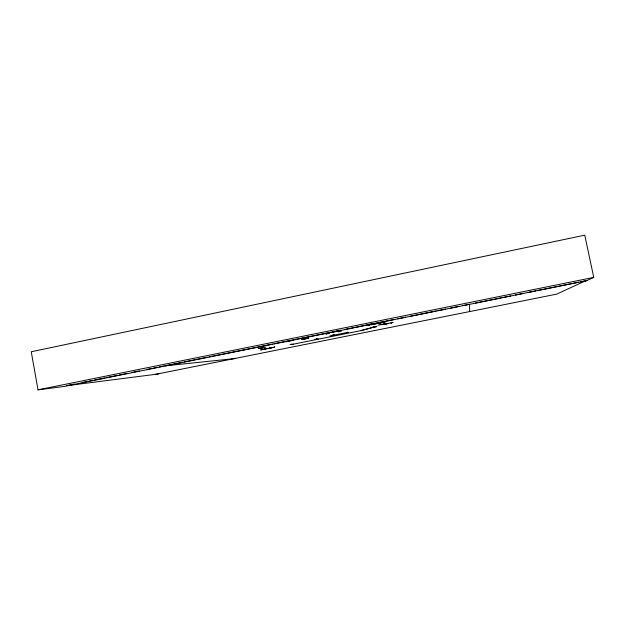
<?xml version="1.0" encoding="UTF-8"?>
<svg xmlns="http://www.w3.org/2000/svg" width="625" height="625" viewBox="0 0 625 625"><rect width="100%" height="100%" fill="white"/><g stroke="black" fill="none" stroke-linecap="round" stroke-linejoin="round"><path stroke-width="0.94" d="M314.586 339.516L318.453 338.898M258.375 348.602L262.586 347.867L258.375 348.57M260.805 349.883L267.914 348.477L263.891 349.172M326 333.938L329.273 333.195L326.055 333.977M330.883 332.484L333.594 332.055L331.164 332.438M387.82 323.367L385.797 323.969L388.047 323.484M387.625 323.43L383.133 324.273M378.031 323.25L371.031 324.734M291.203 344.398L290.195 344.477L291.461 344.297M347.312 332.336L347.82 332.352M368.758 324.789L369.461 324.828M304.648 337.859L305.047 337.766L304.555 337.789M308.109 337.508L306.164 337.547M379.438 323.141L385.148 321.797M264.602 349.211L260.633 349.922M381.969 324.297L377.852 325.242M308.328 338.219L301.711 339.547L308.375 338.133M305.906 337.609L308.461 337.43M306.516 337.75L306.867 337.68M369.672 324.781L368.992 324.719L369.75 324.797L369.695 324.383M585.438 281.211L593.75 277.398L584.75 235.164L31.25 351.758L38.016 389.836L64.125 386.469L585.367 280.883L556.641 294.133L469.57 311.602M268.695 348.305L274.266 347.289M377.227 323.586L377.758 323.367M383.836 322.078L385.086 321.93M385.25 324.055L385.672 323.961M393.039 322.406L391.164 322.93M383.227 324.367L388.055 323.5M292.531 344.352L361.25 330.562L373.992 327.086M374.812 326.891L361.125 330.555M331.367 335.695L331.797 335.602M263.719 347.539L260.445 348.297M268.688 348.289L272.516 347.492M307.82 338.406L308.211 338.297M274.258 347.289L274.656 347.039M371.289 324.641L371.773 324.523M378.422 323.18L383.062 322.203L382.18 322.383M316.547 339.242L317.008 339.148M262.711 349.555L265.891 348.836M384.828 322.031L383.688 322.289M338.109 331.867L341.305 331.133M332.367 332.281L337.492 331.195M329.859 335.914L333.891 335.195M261.617 347.844L265.961 347.109M377.242 323.586L371.039 324.758M287.461 341.484L285.969 341.664L287.484 341.57M315.945 339.367L316.367 339.289M373.836 327.109L374.383 327.008M269.508 348.094L270.172 347.953M338.672 331.047L336.25 331.297M286.984 341.578L292.219 340.516M374.32 327.008L374.906 326.938M382 322.648L382.883 322.461M38.016 389.836L593.75 277.398M369.344 324.438L371.219 324.055M66.734 385.609L74.469 384.055M82.023 382.523L86.883 381.547M88.711 381.172L92.609 380.391M94.445 380.008L105.023 377.883M106.875 377.5L117.43 375.375M119.297 374.992L126.984 373.445M131.719 372.484L139.367 370.938M147.031 369.398L151.789 368.43M153.711 368.047L157.523 367.273M159.445 366.891L164.219 365.922M165.172 365.734L182.609 362.234M184.258 361.875L195.047 359.719M196.664 359.367L207.484 357.211M209.07 356.867L260.094 346.578M261.547 346.266L272.523 344.07M273.953 343.758L331.211 332.195M332.789 331.898L340.75 330.266M345.227 329.383L383.695 321.594M385.398 321.273L393.234 319.664M397.836 318.758L405.641 317.156M410.273 316.25L436.18 310.992M438.008 310.641L445.719 309.062M450.445 308.133L458.125 306.555M462.883 305.617L469.578 304.242L469.625 311.57L155.539 374.344M475.305 303.109L501.148 297.891M502.977 297.523L510.711 295.961M515.383 295.016L523.148 293.453M527.773 292.516L535.586 290.938M537.219 290.609L541.938 289.656M543.242 289.398L578.758 282.219M580.555 281.859L585.367 280.883M586.031 280.758L587.414 280.477M366.531 325.227L372.211 324.102M332.414 335.055L334.242 334.688M331.422 335.656L348.297 332.258M316.219 339.211L317.094 339.219M304.836 339.031L303.195 339.336M270.781 348L271.57 347.844M380.211 323L381.094 322.836M387.039 323.648L391.883 322.742M272.508 347.492L274.672 347.125L273.867 347.266M383.055 322.219L383.844 322.078M372.336 324.562L373.125 324.43M327.977 333.539L327.68 333.586M339.203 331.609L339.688 331.523M269.422 348.234L270.047 348.133M379.445 323.141L378.367 323.305M385.438 323.781L381.5 324.633M380.008 324.789L383.477 324.219M384.461 321.977L384.906 321.93M66.844 385.664L158.734 373.93M165.398 365.805L235.703 358.5M293.438 344.172L290.828 344.453L292.727 344.344M291.703 340.523L293.18 340.422L291.742 340.461M316.023 339.242L317.086 339.203M307.008 337.727L304.438 337.906L306.633 337.82M369.742 324.562L370.375 324.672L369.656 324.375M370 324.523L370.688 324.602L369.773 324.562M372.867 324.133L367.258 325.242M390.984 322.961L392.812 322.43M347.812 332.398L347.109 332.414L347.828 332.391M376.789 326.547L372.062 327.414L376.789 326.547"/></g></svg>
